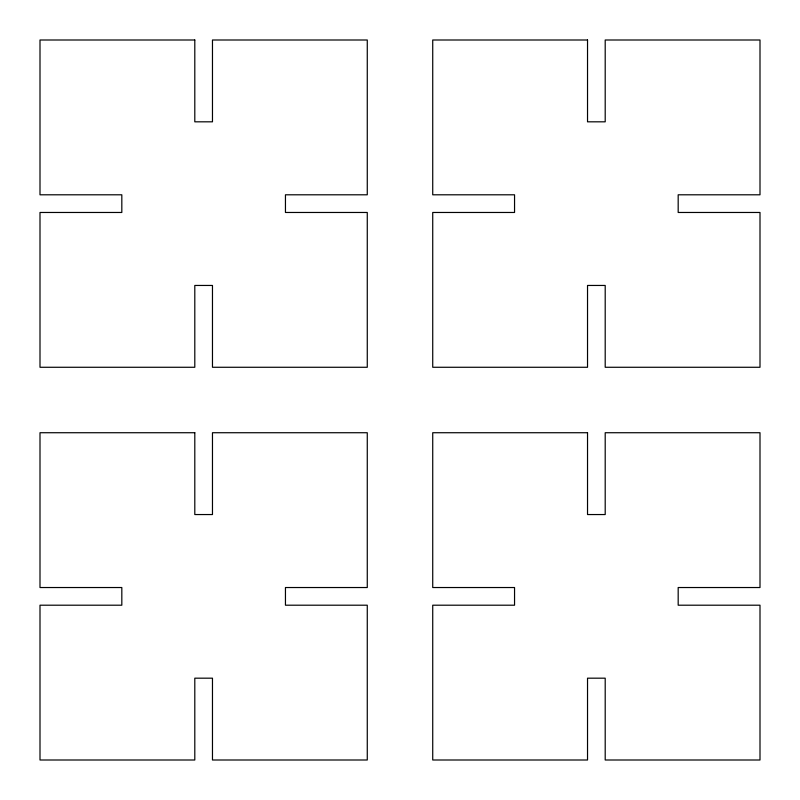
<?xml version="1.0" encoding="UTF-8"?>
<svg xmlns="http://www.w3.org/2000/svg" width="800" height="800" viewBox="0 0 800 800"><rect width="100%" height="100%" fill="white"/><g stroke="black" fill="none" stroke-linecap="round" stroke-linejoin="round"><path stroke-width="1.2" d="M194.8 40L40 40L40 194.8L121.82 194.8L121.82 212.47L40 212.47L40 367.27L194.8 367.27L194.8 285.45L212.47 285.45L212.47 367.27L367.27 367.27L367.27 212.47L285.45 212.47L285.45 194.8L367.27 194.8L367.27 40L212.47 40L212.47 121.82L194.8 121.82L194.8 40M587.53 40L432.73 40L432.73 194.8L514.55 194.8L514.55 212.47L432.73 212.47L432.73 367.27L587.53 367.27L587.53 285.45L605.2 285.45L605.2 367.27L760 367.27L760 212.47L678.18 212.47L678.18 194.8L760 194.8L760 40L605.2 40L605.2 121.82L587.53 121.82L587.53 40M194.8 432.73L40 432.73L40 587.53L121.82 587.53L121.82 605.2L40 605.2L40 760L194.8 760L194.8 678.18L212.47 678.18L212.47 760L367.27 760L367.27 605.2L285.45 605.2L285.45 587.53L367.27 587.53L367.27 432.73L212.47 432.73L212.47 514.55L194.8 514.55L194.8 432.73M587.53 432.73L432.73 432.73L432.73 587.53L514.55 587.53L514.55 605.2L432.73 605.2L432.73 760L587.53 760L587.53 678.18L605.2 678.18L605.2 760L760 760L760 605.2L678.18 605.2L678.18 587.53L760 587.53L760 432.73L605.2 432.73L605.2 514.55L587.53 514.55L587.53 432.73"/></g></svg>
